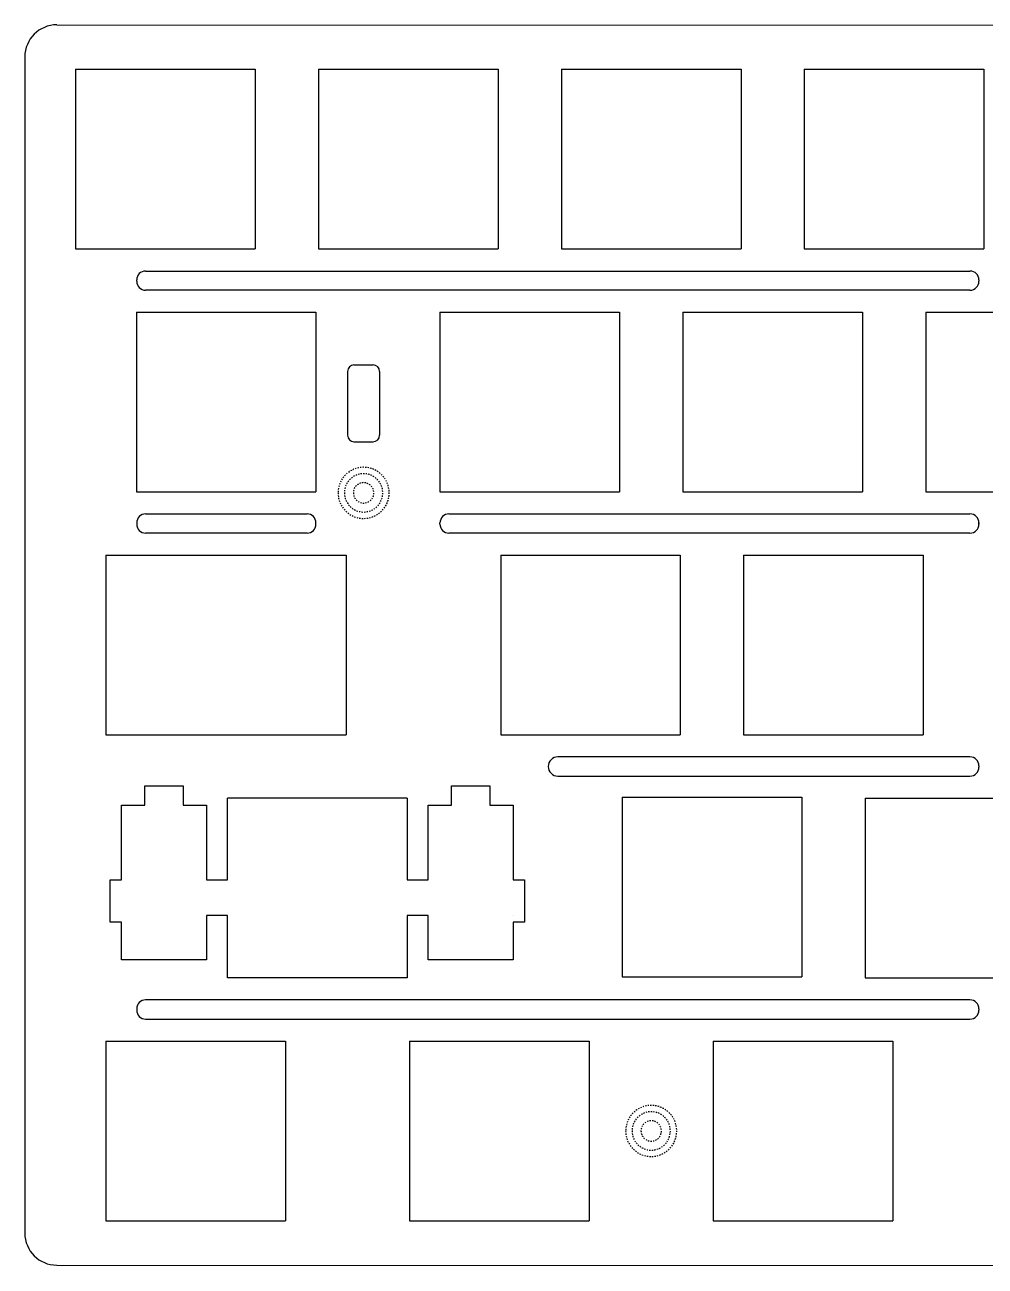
# Model space of a CAD drawing. Extents: x 1168 to 1833, y 1867 to 2135.
# Drawn here: x 1525.5 to 1600.6, y 1890.4 to 1987.4 of the extents above; entities that cross this region are included whole.
import ezdxf

# ---------------------------------------------------------------- set-up
doc = ezdxf.new("R2010")
doc.units = 0
doc.header["$MEASUREMENT"] = 0
for name, pattern in [('AI-Linetype-19', [0.2, 0.1, -0.1]), ('AI-Linetype-20', [0.2, 0.1, -0.1]), ('AI-Linetype-21', [0.2, 0.1, -0.1]), ('AI-Linetype-46', [0.2, 0.1, -0.1]), ('AI-Linetype-47', [0.2, 0.1, -0.1]), ('AI-Linetype-48', [0.2, 0.1, -0.1])]:
    doc.linetypes.add(name, pattern=pattern)
doc.layers.add('_U+56FE_U+5C42 1', color=7, linetype='Continuous')

msp = doc.modelspace()

# ---------------------------------------------------------------- linework, layer by layer
at = {"layer": '_U+56FE_U+5C42 1', "color": 7, "lineweight": 25}
for p, q in [((1550.743, 1960.338), (1550.743, 1955.338)), ((1551.243, 1960.838), (1552.743, 1960.838)), ((1553.243, 1960.338), (1553.243, 1955.338)), ((1551.243, 1954.838), (1552.743, 1954.838))]:
    msp.add_line(p, q, dxfattribs=at)
for points in [[(1527.993, 1987.44), (1829.993, 1987.361)], [(1525.493, 1984.94), (1525.493, 1892.94)], [(1529.468, 1983.963), (1543.518, 1983.963)], [(1529.468, 1983.963), (1529.468, 1969.913)], [(1543.518, 1983.963), (1543.518, 1969.913)], [(1548.468, 1983.963), (1562.518, 1983.963)], [(1548.468, 1983.963), (1548.468, 1969.913)], [(1562.518, 1983.963), (1562.518, 1969.913)], [(1567.468, 1983.963), (1581.518, 1983.963)], [(1567.468, 1983.963), (1567.468, 1969.913)], [(1581.518, 1983.963), (1581.518, 1969.913)], [(1586.468, 1983.963), (1600.518, 1983.963)], [(1586.468, 1983.963), (1586.468, 1969.913)], [(1600.518, 1983.963), (1600.518, 1969.913)], [(1529.468, 1969.913), (1543.518, 1969.913)], [(1548.468, 1969.913), (1562.518, 1969.913)], [(1567.468, 1969.913), (1581.518, 1969.913)], [(1586.468, 1969.913), (1600.518, 1969.913)], [(1534.943, 1968.188), (1599.43, 1968.188)], [(1534.243, 1967.388), (1534.243, 1967.488)], [(1600.13, 1967.488), (1600.13, 1967.388)], [(1599.43, 1966.688), (1534.943, 1966.688)], [(1534.218, 1964.963), (1548.268, 1964.963)], [(1534.218, 1964.963), (1534.218, 1950.913)], [(1548.268, 1964.963), (1548.268, 1950.913)], [(1557.968, 1964.963), (1572.018, 1964.963)], [(1557.968, 1964.963), (1557.968, 1950.913)], [(1572.018, 1964.963), (1572.018, 1950.913)], [(1576.968, 1964.963), (1591.018, 1964.963)], [(1576.968, 1964.963), (1576.968, 1950.913)], [(1591.018, 1964.963), (1591.018, 1950.913)], [(1595.968, 1964.963), (1610.018, 1964.963)], [(1595.968, 1964.963), (1595.968, 1950.913)], [(1534.218, 1950.913), (1548.268, 1950.913)], [(1557.968, 1950.913), (1572.018, 1950.913)], [(1576.968, 1950.913), (1591.018, 1950.913)], [(1595.968, 1950.913), (1610.018, 1950.913)], [(1534.243, 1948.488), (1534.243, 1948.388)], [(1534.943, 1949.188), (1547.568, 1949.188)], [(1548.268, 1948.388), (1548.268, 1948.488)], [(1557.968, 1948.388), (1557.968, 1948.488)], [(1558.668, 1949.188), (1599.43, 1949.188)], [(1600.13, 1948.488), (1600.13, 1948.388)], [(1600.13, 1948.388), (1600.13, 1948.488)], [(1547.568, 1947.688), (1534.943, 1947.688)], [(1599.43, 1947.688), (1558.668, 1947.688)], [(1531.843, 1945.963), (1550.643, 1945.963)], [(1531.843, 1945.963), (1531.843, 1931.913)], [(1550.643, 1945.963), (1550.643, 1931.913)], [(1562.718, 1945.963), (1576.768, 1945.963)], [(1562.718, 1945.963), (1562.718, 1931.913)], [(1576.768, 1945.963), (1576.768, 1931.913)], [(1581.718, 1945.963), (1595.768, 1945.963)], [(1581.718, 1945.963), (1581.718, 1931.913)], [(1595.768, 1945.963), (1595.768, 1931.913)], [(1531.843, 1931.913), (1550.643, 1931.913)], [(1562.718, 1931.913), (1576.768, 1931.913)], [(1581.718, 1931.913), (1595.768, 1931.913)], [(1599.43, 1930.188), (1567.187, 1930.188)], [(1600.13, 1929.488), (1600.13, 1929.388)], [(1567.187, 1928.688), (1599.43, 1928.688)], [(1534.868, 1926.413), (1534.868, 1927.913)], [(1534.868, 1927.913), (1537.868, 1927.913)], [(1537.868, 1927.913), (1537.868, 1926.413)], [(1558.868, 1926.413), (1558.868, 1927.913)], [(1558.868, 1927.913), (1561.868, 1927.913)], [(1561.868, 1927.913), (1561.868, 1926.413)], [(1572.218, 1927.038), (1586.268, 1927.038)], [(1572.218, 1927.038), (1572.218, 1912.988)], [(1586.268, 1927.038), (1586.268, 1912.988)], [(1533.043, 1920.573), (1533.043, 1926.413)], [(1533.043, 1926.413), (1534.868, 1926.413)], [(1537.868, 1926.413), (1539.693, 1926.413)], [(1539.693, 1926.413), (1539.693, 1920.573)], [(1555.393, 1926.963), (1541.343, 1926.963)], [(1541.343, 1920.573), (1541.343, 1926.963)], [(1555.393, 1926.963), (1555.393, 1920.573)], [(1557.043, 1920.573), (1557.043, 1926.413)], [(1557.043, 1926.413), (1558.868, 1926.413)], [(1561.868, 1926.413), (1563.693, 1926.413)], [(1563.693, 1926.413), (1563.693, 1920.573)], [(1591.218, 1926.963), (1605.268, 1926.963)], [(1591.218, 1926.963), (1591.218, 1912.913)], [(1532.168, 1917.273), (1532.168, 1920.573)], [(1532.168, 1920.573), (1533.043, 1920.573)], [(1539.693, 1920.573), (1541.343, 1920.573)], [(1555.393, 1920.573), (1557.043, 1920.573)], [(1563.693, 1920.573), (1564.568, 1920.573)], [(1564.568, 1920.573), (1564.568, 1917.273)], [(1541.343, 1917.773), (1539.693, 1917.773)], [(1539.693, 1917.773), (1539.693, 1914.313)], [(1541.343, 1912.913), (1541.343, 1917.773)], [(1557.043, 1917.773), (1555.393, 1917.773)], [(1555.393, 1917.773), (1555.393, 1912.913)], [(1557.043, 1914.313), (1557.043, 1917.773)], [(1563.693, 1917.773), (1563.693, 1917.773)], [(1533.043, 1917.273), (1532.168, 1917.273)], [(1533.043, 1914.313), (1533.043, 1917.273)], [(1564.568, 1917.273), (1563.693, 1917.273)], [(1563.693, 1917.273), (1563.693, 1914.313)], [(1539.693, 1914.313), (1533.043, 1914.313)], [(1563.693, 1914.313), (1557.043, 1914.313)], [(1555.393, 1912.913), (1541.343, 1912.913)], [(1572.218, 1912.988), (1586.268, 1912.988)], [(1591.218, 1912.913), (1605.268, 1912.913)], [(1599.43, 1911.188), (1534.943, 1911.188)], [(1534.243, 1910.488), (1534.243, 1910.388)], [(1534.943, 1909.688), (1599.43, 1909.688)], [(1600.13, 1910.488), (1600.13, 1910.388)], [(1531.843, 1907.963), (1545.893, 1907.963)], [(1531.843, 1907.963), (1531.843, 1893.913)], [(1545.893, 1907.963), (1545.893, 1893.913)], [(1555.593, 1907.963), (1569.643, 1907.963)], [(1555.593, 1907.963), (1555.593, 1893.913)], [(1569.643, 1907.963), (1569.643, 1893.913)], [(1579.343, 1907.963), (1593.393, 1907.963)], [(1579.343, 1907.963), (1579.343, 1893.913)], [(1593.393, 1907.963), (1593.393, 1893.913)], [(1531.843, 1893.913), (1545.893, 1893.913)], [(1555.593, 1893.913), (1569.643, 1893.913)], [(1579.343, 1893.913), (1593.393, 1893.913)], [(1527.992, 1890.44), (1829.992, 1890.361)]]:
    msp.add_lwpolyline(points, dxfattribs=at)
for points in [[(1527.993, 1987.44), (1526.613, 1987.441), (1525.493, 1986.322), (1525.493, 1984.941)], [(1534.943, 1968.188), (1534.556, 1968.188), (1534.243, 1967.874), (1534.243, 1967.488)], [(1600.13, 1967.488), (1600.13, 1967.874), (1599.817, 1968.188), (1599.43, 1968.188)], [(1534.243, 1967.388), (1534.243, 1967.001), (1534.556, 1966.688), (1534.943, 1966.688)], [(1599.43, 1966.688), (1599.817, 1966.688), (1600.13, 1967.001), (1600.13, 1967.388)], [(1551.243, 1960.838), (1550.967, 1960.838), (1550.743, 1960.614), (1550.743, 1960.338)], [(1553.243, 1960.338), (1553.243, 1960.614), (1553.019, 1960.838), (1552.743, 1960.838)], [(1550.743, 1955.338), (1550.743, 1955.062), (1550.967, 1954.838), (1551.243, 1954.838)], [(1552.743, 1954.838), (1553.019, 1954.838), (1553.243, 1955.062), (1553.243, 1955.338)], [(1534.943, 1949.188), (1534.556, 1949.188), (1534.243, 1948.874), (1534.243, 1948.488)], [(1534.243, 1948.388), (1534.243, 1948.001), (1534.556, 1947.688), (1534.943, 1947.688)], [(1548.268, 1948.488), (1548.268, 1948.874), (1547.954, 1949.188), (1547.568, 1949.188)], [(1547.568, 1947.688), (1547.954, 1947.688), (1548.268, 1948.001), (1548.268, 1948.388)], [(1558.668, 1949.188), (1558.281, 1949.188), (1557.968, 1948.874), (1557.968, 1948.488)], [(1557.968, 1948.388), (1557.968, 1948.001), (1558.281, 1947.688), (1558.668, 1947.688)], [(1600.13, 1948.488), (1600.13, 1948.874), (1599.817, 1949.188), (1599.43, 1949.188)], [(1600.13, 1948.488), (1600.13, 1948.874), (1599.817, 1949.188), (1599.43, 1949.188)], [(1599.43, 1947.688), (1599.817, 1947.688), (1600.13, 1948.001), (1600.13, 1948.388)], [(1599.43, 1947.688), (1599.817, 1947.688), (1600.13, 1948.001), (1600.13, 1948.388)], [(1600.13, 1929.488), (1600.13, 1929.874), (1599.817, 1930.188), (1599.43, 1930.188)], [(1599.43, 1928.688), (1599.817, 1928.688), (1600.13, 1929.001), (1600.13, 1929.388)], [(1534.943, 1911.188), (1534.556, 1911.188), (1534.243, 1910.874), (1534.243, 1910.488)], [(1600.13, 1910.488), (1600.13, 1910.874), (1599.817, 1911.188), (1599.43, 1911.188)], [(1534.243, 1910.388), (1534.243, 1910.001), (1534.556, 1909.688), (1534.943, 1909.688)], [(1599.43, 1909.688), (1599.817, 1909.688), (1600.13, 1910.001), (1600.13, 1910.388)], [(1525.493, 1892.94), (1525.493, 1891.56), (1526.612, 1890.441), (1527.992, 1890.44)]]:
    msp.add_open_spline(points, degree=3, dxfattribs=at)
at = {"layer": '_U+56FE_U+5C42 1', "color": 3, "linetype": 'AI-Linetype-46', "lineweight": 25}
msp.add_open_spline([(1549.993, 1950.838), (1549.993, 1951.942), (1550.888, 1952.838), (1551.993, 1952.838), (1553.097, 1952.838), (1553.993, 1951.942), (1553.993, 1950.838), (1553.993, 1949.733), (1553.097, 1948.838), (1551.993, 1948.838), (1550.888, 1948.838), (1549.993, 1949.733), (1549.993, 1950.838), (1549.993, 1950.838), (1549.993, 1950.838), (1549.993, 1950.838)], degree=3, knots=[0, 0, 0, 0, 1, 1, 1, 2, 2, 2, 3, 3, 3, 4, 4, 4, 5, 5, 5, 5], dxfattribs=at)
at = {"layer": '_U+56FE_U+5C42 1', "color": 3, "linetype": 'AI-Linetype-47', "lineweight": 25}
msp.add_open_spline([(1550.493, 1950.838), (1550.493, 1951.666), (1551.164, 1952.338), (1551.993, 1952.338), (1552.821, 1952.338), (1553.493, 1951.666), (1553.493, 1950.838), (1553.493, 1950.009), (1552.821, 1949.338), (1551.993, 1949.338), (1551.164, 1949.338), (1550.493, 1950.009), (1550.493, 1950.838), (1550.493, 1950.838), (1550.493, 1950.838), (1550.493, 1950.838)], degree=3, knots=[0, 0, 0, 0, 1, 1, 1, 2, 2, 2, 3, 3, 3, 4, 4, 4, 5, 5, 5, 5], dxfattribs=at)
at = {"layer": '_U+56FE_U+5C42 1', "color": 3, "linetype": 'AI-Linetype-48', "lineweight": 25}
msp.add_open_spline([(1551.193, 1950.838), (1551.193, 1951.28), (1551.551, 1951.638), (1551.993, 1951.638), (1552.435, 1951.638), (1552.793, 1951.28), (1552.793, 1950.838), (1552.793, 1950.396), (1552.435, 1950.038), (1551.993, 1950.038), (1551.551, 1950.038), (1551.193, 1950.396), (1551.193, 1950.838), (1551.193, 1950.838), (1551.193, 1950.838), (1551.193, 1950.838)], degree=3, knots=[0, 0, 0, 0, 1, 1, 1, 2, 2, 2, 3, 3, 3, 4, 4, 4, 5, 5, 5, 5], dxfattribs=at)
at = {"layer": '_U+56FE_U+5C42 1', "color": 7, "lineweight": 25}
msp.add_open_spline([(1567.187, 1930.188), (1566.772, 1930.188), (1566.437, 1929.852), (1566.437, 1929.438), (1566.437, 1929.024), (1566.772, 1928.688), (1567.187, 1928.688)], degree=3, knots=[0, 0, 0, 0, 1, 1, 1, 2, 2, 2, 2], dxfattribs=at)
at = {"layer": '_U+56FE_U+5C42 1', "color": 3, "linetype": 'AI-Linetype-19', "lineweight": 25}
msp.add_open_spline([(1572.493, 1900.938), (1572.493, 1902.042), (1573.388, 1902.938), (1574.493, 1902.938), (1575.597, 1902.938), (1576.493, 1902.042), (1576.493, 1900.938), (1576.493, 1899.833), (1575.597, 1898.938), (1574.493, 1898.938), (1573.388, 1898.938), (1572.493, 1899.833), (1572.493, 1900.938), (1572.493, 1900.938), (1572.493, 1900.938), (1572.493, 1900.938)], degree=3, knots=[0, 0, 0, 0, 1, 1, 1, 2, 2, 2, 3, 3, 3, 4, 4, 4, 5, 5, 5, 5], dxfattribs=at)
at = {"layer": '_U+56FE_U+5C42 1', "color": 3, "linetype": 'AI-Linetype-20', "lineweight": 25}
msp.add_open_spline([(1572.993, 1900.938), (1572.993, 1901.766), (1573.664, 1902.438), (1574.493, 1902.438), (1575.321, 1902.438), (1575.993, 1901.766), (1575.993, 1900.938), (1575.993, 1900.109), (1575.321, 1899.438), (1574.493, 1899.438), (1573.664, 1899.438), (1572.993, 1900.109), (1572.993, 1900.938), (1572.993, 1900.938), (1572.993, 1900.938), (1572.993, 1900.938)], degree=3, knots=[0, 0, 0, 0, 1, 1, 1, 2, 2, 2, 3, 3, 3, 4, 4, 4, 5, 5, 5, 5], dxfattribs=at)
at = {"layer": '_U+56FE_U+5C42 1', "color": 3, "linetype": 'AI-Linetype-21', "lineweight": 25}
msp.add_open_spline([(1573.693, 1900.938), (1573.693, 1901.38), (1574.051, 1901.738), (1574.493, 1901.738), (1574.935, 1901.738), (1575.293, 1901.38), (1575.293, 1900.938), (1575.293, 1900.496), (1574.935, 1900.138), (1574.493, 1900.138), (1574.051, 1900.138), (1573.693, 1900.496), (1573.693, 1900.938), (1573.693, 1900.938), (1573.693, 1900.938), (1573.693, 1900.938)], degree=3, knots=[0, 0, 0, 0, 1, 1, 1, 2, 2, 2, 3, 3, 3, 4, 4, 4, 5, 5, 5, 5], dxfattribs=at)

doc.saveas('drawing.dxf')
